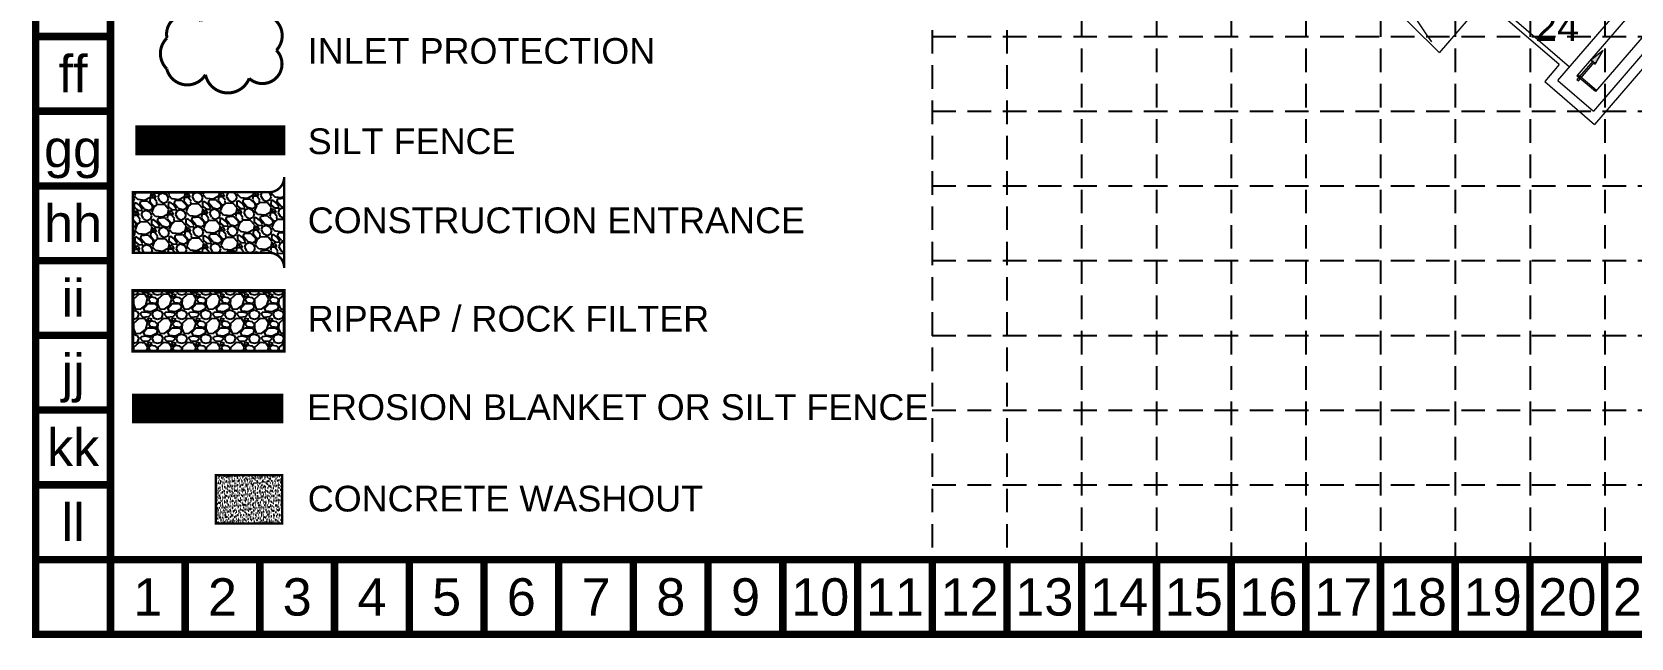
# Model space of a CAD drawing. Header units: inches. Extents: x 5726 to 10817, y 12055 to 15240.
# Drawn here: x 5726 to 7426, y 12055 to 12699 of the extents above; entities that cross this region are included whole.
import ezdxf
from ezdxf.enums import TextEntityAlignment as Align

# ---------------------------------------------------------------- set-up
doc = ezdxf.new("R2010")
doc.units = ezdxf.units.IN
doc.header["$LTSCALE"] = 100
doc.header["$MEASUREMENT"] = 0
doc.linetypes.add('ACAD_ISO02W100', pattern=[15, 12, -3])
doc.linetypes.add('HIDDEN', pattern=[0.375, 0.25, -0.125])
for name, color, linetype in [('2', 7, 'Continuous'), ('20', 36, 'Continuous'), ('27', 150, 'Continuous'), ('8', 7, 'Continuous'), ('BASE', 7, 'Continuous'), ('FLOW ARROWS', 7, 'Continuous'), ('GRID', 254, 'HIDDEN'), ('LOT NUMBERS', 7, 'Continuous')]:
    doc.layers.add(name, color=color, linetype=linetype)
doc.styles.add("L200'", font='ARIAL.TTF', dxfattribs={"height": 0.001969})
doc.styles.get("Standard").update_dxf_attribs({"font": 'ARIAL.TTF', "height": 25})

# ---------------------------------------------------------------- blocks, each defined once
blk = doc.blocks.new('washout')
at = {"layer": 'BASE'}
h = blk.add_hatch(dxfattribs=at)
h.set_pattern_fill('AR-SAND', color=30, scale=1.29438, style=0)
h.set_pattern_definition([(37.5, (1095.3101, -97.0785), (-0.0815373, 2.494042), [0, -1.9674576, 0, -2.200446, 0, -2.1033675]), (7.5, (1095.31, -97.0785), (2.290764, 3.652929), [0, -1.0613916, 0, -1.7733006, 0, -0.6795495]), (327.5, (1093.718, -97.0785), (4.030883, 0.007325), [0, -0.64719, 0, -2.329884, 0, -3.041793]), (317.5, (1093.718, -97.0785), (3.89107, 1.136046), [0, -0.323595, 0, -1.5273684, 0, -1.747413])])
h.paths.add_polyline_path([(44.3, 0), (44.3, 32.4), (0, 32.4), (0, 0)])
at = {"layer": 'BASE', "color": 30, "linetype": 'ACAD_ISO02W100', "const_width": 1.62}
blk.add_lwpolyline([(0, 0), (44.3, 0), (44.3, 32.4), (0, 32.4)], close=True, dxfattribs=at)
blk = doc.blocks.new('block2')
at = {"layer": 'GRID'}
for p, q in [((6842.3, 15156.3), (6842.3, 12138.3)), ((6921.8, 15156.3), (6921.8, 12138.3)), ((7001.2, 15156.3), (7001.2, 12138.3)), ((7080.6, 15156.3), (7080.6, 12138.3)), ((7160, 15156.3), (7160, 12138.3)), ((7239.4, 15156.3), (7239.4, 12138.3)), ((7318.9, 15156.3), (7318.9, 12138.3)), ((7398.3, 15156.3), (7398.3, 12138.3)), ((6683.5, 14838.6), (6683.5, 12138.3)), ((6762.9, 14838.6), (6762.9, 12138.3)), ((6683.5, 12694.3), (10733.9, 12694.3)), ((6683.5, 12614.8), (10733.9, 12614.8)), ((6683.5, 12535.4), (10733.9, 12535.4)), ((6683.5, 12456), (10733.9, 12456)), ((6683.5, 12376.6), (10733.9, 12376.6)), ((6683.5, 12297.2), (10733.9, 12297.2)), ((6683.5, 12217.7), (10733.9, 12217.7))]:
    blk.add_line(p, q, dxfattribs=at)

msp = doc.modelspace()

# ---------------------------------------------------------------- hatches: boundary and pattern name
at = {"layer": 'BASE'}
h = msp.add_hatch(dxfattribs=at)
h.set_pattern_fill('GRAVEL', color=4, scale=25.73208, angle=-43.9343, style=0)
h.set_pattern_definition([(184.078545, (-30136.2406, -3101.187), (-308.92863521, -23.945502075), [3.461891, -342.727838]), (141.0354448, (-30139.6937, -3101.4333), (240.22091385, -195.714611643), [5.940714, -588.13049]), (88.576145, (-30144.3129, -3097.6975), (-11.085533134, -382.37421642), [4.188874, -414.699025]), (223.339445, (-30156.0032, -3095.3672), (375.605605833, 352.758483664), [5.409861, -535.57614]), (248.899445, (-30159.9378, -3099.0801), (121.591752083, 311.636173192), [5.304797, -525.175619]), (313.339445, (-30161.8476, -3104.0292), (-352.758483664, 375.605605833), [5.409861, -535.57614]), (353.7599448, (-30158.1347, -3107.9638), (-419.435402256, 46.793021858), [7.154264, -708.271616]), (28.3210448, (-30151.0228, -3108.7414), (522.496961273, 282.696841247), [6.754362, -668.682091]), (77.495345, (-30145.077, -3105.537), (83.853687753, 383.72798584), [5.428182, -537.390637]), (131.302145, (-30143.9016, -3100.2376), (185.98310362, -214.9217545), [6.197108, -303.658178]), (178.4631448, (-30147.9919, -3095.5821), (-418.758577591, 10.408629544), [8.014205, -793.406872]), (94.879845, (-30137.8365, -3113.2277), (-22.59183882, 236.15992417), [2.735346, -270.800396]), (127.534945, (-30138.0692, -3110.5023), (205.19022463, -269.16012512), [5.203979, -515.195123]), (181.065745, (-30141.24, -3106.376), (-17.853759, -18.530614), [3.639056, -32.751586]), (159.264345, (-30140.3944, -3102.902), (128.3605654, -52.20752118), [1.959704, -194.009976]), (247.867145, (-30142.227, -3102.2083), (35.03065846, 73.44558084), [2.771422, -135.800074]), (347.029545, (-30143.2713, -3104.7755), (91.2993384, -16.4999626), [4.501287, -145.541236]), (117.630845, (-30138.885, -3105.786), (19.2074993, -54.2380928), [3.254877, -78.117114]), (332.455245, (-30152.9749, -3091.8531), (238.86725074, -122.94588345), [4.559725, -451.413891]), (26.411945, (-30148.932, -3093.9617), (-270.51366863, -132.42179939), [3.825357, -378.70952]), (249.264345, (-30135.314, -3102.0797), (52.20752118, 128.3605654), [3.919382, -192.050298]), (299.676245, (-30136.7018, -3105.7452), (-131.74499115, 234.12926139), [4.559725, -451.413891]), (295.509745, (-30164.0442, -3103.342), (-56.94563913, 126.32994137), [4.397098, -215.457897]), (250.840845, (-30162.1505, -3107.3106), (103.73845221, 293.10537877), [3.684268, -364.743048]), (22.867145, (-30152.9825, -3120.789), (126.33000238, 56.94550482), [3.919382, -192.050298]), (333.419745, (-30149.3712, -3119.2658), (-312.3128568, 157.97649896), [4.313494, -427.034778]), (25.509745, (-30162.0625, -3112.0405), (-126.32994137, -56.94563913), [2.198549, -217.656446]), (57.375645, (-30154.0944, -3119.7176), (52.88446255, 91.97615706), [1.312079, -129.896286]), (122.029545, (-30153.387, -3118.6126), (37.7381155, -72.0918417), [5.304797, -100.79127]), (142.074745, (-30156.2004, -3114.1153), (203.159816724, -160.00693335), [4.916114, -486.69458]), (259.755845, (-30144.878, -3106.443), (17.176866, 54.914985), [3.711132, -89.067195]), (309.2229448, (-30145.5381, -3110.0953), (279.31267517, -340.575159308), [6.479183, -641.438045]), (17.011145, (-30141.441, -3115.1146), (-199.09871267, -58.29924952), [2.649272, -262.278703]), (46.065745, (-30138.908, -3114.34), (-0.676855, 36.384361), [1.543925, -24.188155]), (76.322145, (-30156.0354, -3113.2023), (-50.85397973, -201.12922363), [3.574803, -353.906677]), (4.078545, (-30155.1901, -3109.7289), (308.92863521, 23.945502075), [6.923782, -339.265947]), (316.065745, (-30148.284, -3109.236), (36.384361, 0.676855), [6.69034, -19.04174]), (281.370545, (-30143.4659, -3113.8784), (-60.32954689, 308.25184636), [4.068602, -402.791299]), (210.120345, (-30142.6638, -3117.867), (-89.9456215, -56.2686831), [3.746642, -183.58573]), (163.7117448, (-30145.9045, -3119.7473), (-530.61914558, 153.915015027), [6.100176, -603.918383]), (131.4918448, (-30151.7598, -3118.0363), (-223.044254119, 250.629314772), [6.45358, -638.903718])])
edge = h.paths.add_edge_path()
edge.add_line((5994.6, 12448.3), (5994.6, 12544.8))
edge.add_arc((5978.5, 12544.8), 16.1, -89.9609, 0, ccw=False)
edge.add_line((5978.5, 12528.7), (5833.7, 12528.6))
edge.add_line((5833.7, 12528.6), (5833.7, 12464.3))
edge.add_line((5833.7, 12464.3), (5978.5, 12464.4))
edge.add_arc((5978.5, 12448.3), 16.1, 0, 90.0391, ccw=False)
at = {"layer": 'BASE', "linetype": 'ACAD_ISO02W100'}
h = msp.add_hatch(dxfattribs=at)
h.set_pattern_fill('GRAVEL', color=240, scale=25.73208, style=0)
h.set_pattern_definition([(228.0128, (3999.9236, 11060.5405), (-205.8565945, -231.5887545), [3.4619, -342.72784]), (184.9697, (3997.6077, 11057.9673), (308.78498706, 25.7318563), [5.94071, -588.1305]), (132.5104, (3991.6893, 11057.4527), (257.3205612, -283.0531032), [4.18887, -414.69902]), (267.2737, (3981.6538, 11051.0196), (25.7319775, 514.6416076), [5.40986, -535.57614]), (292.8337, (3981.3965, 11045.6159), (-128.6606549, 308.78486767), [5.3048, -525.17562]), (357.2737, (3983.455, 11040.7268), (-514.6416076, 25.7319775), [5.40986, -535.57614]), (37.6942, (3988.8588, 11040.4695), (-334.51722902, -257.3205531), [7.15426, -708.27162]), (72.2553, (3994.5198, 11044.8439), (180.12483695, 566.10566302), [6.75436, -668.6821]), (121.4296, (3996.5784, 11051.277), (-205.8568519, 334.5169123), [5.42818, -537.39064]), (175.2364, (3993.7479, 11055.9087), (283.0529044, -25.7318621), [6.1971, -303.65818]), (222.3974, (3987.5722, 11056.4234), (-308.78514916, -283.05267625), [8.0142, -793.40687]), (138.8141, (4007.1286, 11050.7623), (-180.1246358, 154.3924109), [2.73535, -270.8004]), (171.4692, (4005.07, 11052.5636), (334.51699586, -51.46436354), [5.20398, -515.19512]), (225, (3999.924, 11053.336), (-3e-15, -25.73209), [3.63906, -32.75159]), (203.1986, (3998.1223, 11056.4234), (128.660393, 51.464194), [1.9597, -194.00998]), (291.8014, (3996.321, 11055.6514), (-25.732078, 77.196247), [2.77142, -135.80007]), (30.9638, (3997.3504, 11053.078), (77.196189, 51.464224), [4.50129, -145.54124]), (161.5651, (4001.21, 11055.394), (51.46417, -25.73204), [3.25488, -78.11711]), (16.3895, (3981.3965, 11055.6514), (257.3208566, 77.1960524), [4.55972, -451.4139]), (70.3462, (3985.771, 11056.938), (-102.9281977, -283.052935), [3.82536, -378.70952]), (293.1986, (4001.2102, 11060.5405), (-51.464194, 128.660393), [3.91938, -192.0503]), (343.6105, (4002.7541, 11056.938), (-257.3208566, 77.1960524), [4.55972, -451.4139]), (339.444, (3981.3965, 11039.6975), (-128.6604475, 51.464057), [4.3971, -215.4579]), (294.7751, (3985.5136, 11038.1536), (-128.660199, 283.052968), [3.68427, -364.74305]), (66.8014, (4001.4675, 11034.8084), (51.464194, 128.660393), [3.91938, -192.0503]), (17.354, (4003.0114, 11038.4109), (-334.517092, -102.9281785), [4.3135, -427.03478]), (69.444, (3988.8588, 11034.8084), (-51.464057, -128.6604475), [2.19855, -217.65645]), (101.3099, (3999.9236, 11034.8084), (-25.732019, 102.928339), [1.31208, -129.89629]), (165.9638, (3999.666, 11036.095), (77.196254, -25.73203), [5.3048, -100.79127]), (186.009, (3994.5198, 11037.3816), (257.3207936, 25.73206244), [4.91611, -486.69458]), (303.6901, (3997.3504, 11050.762), (-25.732114, 51.464149), [3.71113, -89.0672]), (353.1572, (3999.4089, 11047.6745), (437.44534367, -51.4643658), [6.47918, -641.43805]), (60.9454, (4005.842, 11046.9025), (-102.9283207, -180.12457), [2.64927, -262.2787]), (90, (4007.129, 11049.218), (-25.73208, 25.73208), [1.54392, -24.18816]), (120.2564, (3994.0052, 11038.1536), (102.9281884, -180.1246232), [3.5748, -353.90668]), (48.0128, (3992.204, 11041.2414), (205.8565945, 231.5887545), [6.92378, -339.26595]), (0, (3996.836, 11046.388), (25.73208, 25.73208), [6.69034, -19.04174]), (325.3048, (4003.526, 11046.3879), (-257.3206523, 180.1247815), [4.0686, -402.7913]), (254.0546, (4006.8712, 11044.072), (-25.732077, -102.9283233), [3.74664, -183.58573]), (207.646, (4005.842, 11040.4695), (-488.9094121, -257.3209985), [6.10018, -603.91838]), (175.4261, (4000.4382, 11037.639), (-334.51705437, 25.73194622), [6.45358, -638.90372])])
h.paths.add_polyline_path([(5833.7, 12359.8), (5994.6, 12359.8), (5994.6, 12424.1), (5833.7, 12424.1)])
at = {"layer": 'FLOW ARROWS', "lineweight": 0}
h = msp.add_hatch(color=256, dxfattribs=at)
edge = h.paths.add_edge_path()
edge.add_line((7384, 12668.4), (7386, 12668.4))
edge.add_line((7386, 12668.4), (7368.7, 12648.4))
edge.add_line((7368.7, 12648.4), (7370.4, 12647))
edge.add_line((7370.4, 12647), (7387.6, 12667))
edge.add_line((7387.6, 12667), (7387.7, 12665.2))
edge.add_line((7387.7, 12665.2), (7387.7, 12665.2))
edge.add_ellipse((7388.7, 12666.1), major_axis=(-0.91, -1.06), ratio=0.285714, start_angle=342.8173, end_angle=484.7269)
edge.add_line((7389.4, 12666.5), (7389.4, 12666.5))
edge.add_line((7389.4, 12666.5), (7396.6, 12679.2))
edge.add_line((7396.6, 12679.2), (7385.1, 12670.3))
edge.add_line((7385.1, 12670.3), (7385.1, 12670.3))
edge.add_ellipse((7384.8, 12669.5), major_axis=(-0.91, -1.06), ratio=0.285714, start_angle=234.1685, end_angle=374.4967)
edge.add_line((7384, 12668.4), (7384, 12668.4))

# ---------------------------------------------------------------- linework, layer by layer
at = {"layer": '2', "color": 7, "lineweight": 0}
for p, q in [((7489.4, 12987.4), (7222.2, 12677)), ((7053.3, 12844.1), (7222.5, 12677.2)), ((7349.8, 12664.3), (7270.2, 12732.7)), ((7456.1, 12680.4), (7387.6, 12600.8)), ((7349.8, 12664.3), (7334.5, 12646.5)), ((7334.5, 12646.5), (7387.6, 12600.8))]:
    msp.add_line(p, q, dxfattribs=at)
at = {"layer": '20', "color": 43, "lineweight": 0}
msp.add_lwpolyline([(7214.5, 12688.7), (7209.4, 12696), (7194.5, 12718.2)], dxfattribs=at)
at = {"layer": '27', "color": 7, "lineweight": 0}
for p, q in [((7348.6, 12647.6), (7525.1, 12852.6)), ((7281.4, 12730.4), (7361, 12661.9)), ((7453.7, 12693), (7386.5, 12614.9)), ((7348.6, 12647.6), (7386.5, 12614.9))]:
    msp.add_line(p, q, dxfattribs=at)
at = {"layer": '8', "color": 7, "linetype": 'Continuous', "lineweight": 0}
for p, q in [((7534.2, 12844.8), (7368.8, 12652.6)), ((7437.8, 12692.9), (7388.5, 12635.7)), ((7388.5, 12635.7), (7368.8, 12652.6))]:
    msp.add_line(p, q, dxfattribs=at)
at = {"layer": '8', "color": 7, "linetype": 'HIDDEN', "lineweight": 0}
msp.add_line((7389.5, 12636.8), (7369.8, 12653.8), dxfattribs=at)
at = {"layer": 'BASE', "const_width": 7.94}
for points in [[(5730.5, 12058.9), (10813.3, 12058.9), (10813.3, 15235.7), (5730.5, 15235.7)], [(5809.9, 12138.3), (10733.9, 12138.3), (10733.9, 15156.3), (5809.9, 15156.3)]]:
    msp.add_lwpolyline(points, close=True, dxfattribs=at)
at = {"layer": 'BASE', "color": 170, "const_width": 3.22}
msp.add_lwpolyline([(5906, 12710.7, 0.520567), (5906, 12710.7, 0.765195), (5870, 12692.6, 0.417879), (5869.7, 12659.9, 0.6649), (5910.9, 12653.6, 0.744833), (5957.4, 12649.7, 0.975642), (5986.3, 12679.6, 0.520567), (5979.1, 12715.6, 0.520567), (5952.7, 12713.2, 0.540264), (5906, 12710.7)], format="xyb", close=True, dxfattribs=at)
at = {"layer": 'BASE', "const_width": 7.94}
for points in [[(5809.9, 12694.3), (5730.5, 12694.3)], [(5809.9, 12614.8), (5730.5, 12614.8)], [(5809.9, 12535.4), (5730.5, 12535.4)], [(5809.9, 12456), (5730.5, 12456)], [(5809.9, 12376.6), (5730.5, 12376.6)], [(5809.9, 12297.2), (5730.5, 12297.2)], [(5809.9, 12217.7), (5730.5, 12217.7)], [(5809.9, 12138.3), (5730.5, 12138.3)], [(5809.9, 12058.9), (5809.9, 12138.3)], [(5889.3, 12058.9), (5889.3, 12138.3)], [(5968.7, 12058.9), (5968.7, 12138.3)], [(6048.1, 12058.9), (6048.1, 12138.3)], [(6127.6, 12058.9), (6127.6, 12138.3)], [(6207, 12058.9), (6207, 12138.3)], [(6286.4, 12058.9), (6286.4, 12138.3)], [(6365.8, 12058.9), (6365.8, 12138.3)], [(6445.2, 12058.9), (6445.2, 12138.3)], [(6524.7, 12058.9), (6524.7, 12138.3)], [(6604.1, 12058.9), (6604.1, 12138.3)], [(6683.5, 12058.9), (6683.5, 12138.3)], [(6762.9, 12058.9), (6762.9, 12138.3)], [(6842.3, 12058.9), (6842.3, 12138.3)], [(6921.8, 12058.9), (6921.8, 12138.3)], [(7001.2, 12058.9), (7001.2, 12138.3)], [(7080.6, 12058.9), (7080.6, 12138.3)], [(7160, 12058.9), (7160, 12138.3)], [(7239.4, 12058.9), (7239.4, 12138.3)], [(7318.9, 12058.9), (7318.9, 12138.3)], [(7398.3, 12058.9), (7398.3, 12138.3)]]:
    msp.add_lwpolyline(points, dxfattribs=at)
at = {"layer": 'BASE', "color": 200, "const_width": 31.8}
msp.add_lwpolyline([(5836.5, 12583.9), (5995.9, 12583.9)], dxfattribs=at)
at = {"layer": 'BASE', "color": 4, "const_width": 2.57}
msp.add_lwpolyline([(5994.6, 12448.3), (5994.6, 12544.8, -0.414014), (5978.5, 12528.7), (5833.7, 12528.6), (5833.7, 12464.3), (5978.5, 12464.4, -0.414413)], format="xyb", close=True, dxfattribs=at)
at = {"layer": 'BASE', "color": 240, "linetype": 'ACAD_ISO02W100', "const_width": 3.22}
msp.add_lwpolyline([(5833.7, 12359.8), (5994.6, 12359.8), (5994.6, 12424.1), (5833.7, 12424.1)], close=True, dxfattribs=at)
at = {"layer": 'BASE', "color": 84, "const_width": 31.8}
msp.add_lwpolyline([(5832.9, 12298.9), (5993.6, 12298.9)], dxfattribs=at)
at = {"layer": 'FLOW ARROWS', "lineweight": 0}
for p, q in [((7386, 12668.4), (7368.7, 12648.4)), ((7370.4, 12647), (7387.6, 12667)), ((7384, 12668.4), (7386, 12668.4)), ((7384, 12668.4), (7384, 12668.4)), ((7384, 12668.4), (7384, 12668.4)), ((7396.6, 12679.2), (7385.1, 12670.3)), ((7385.1, 12670.3), (7385.1, 12670.3)), ((7387.6, 12667), (7387.7, 12665.2)), ((7387.7, 12665.2), (7387.7, 12665.2)), ((7389.4, 12666.5), (7396.6, 12679.2)), ((7389.4, 12666.5), (7389.4, 12666.5)), ((7368.7, 12648.4), (7370.4, 12647))]:
    msp.add_line(p, q, dxfattribs=at)
for centre, start_param, end_param in [((7384.8, 12669.5), 4.087011, 6.536201), ((7388.7, 12666.1), 5.983291, 8.460081)]:
    msp.add_ellipse(centre, major_axis=(-0.91, -1.06), ratio=0.285714, start_param=start_param, end_param=end_param, dxfattribs=at)
msp.add_point((7387.7, 12665.2), dxfattribs=at)

# ---------------------------------------------------------------- block references
at = {"layer": 'BASE', "xscale": 1.5884, "yscale": 1.5884, "zscale": 1.5884}
msp.add_blockref('washout', (5922, 12176.6), dxfattribs=at)
at = {"layer": 'GRID', "color": 84}
msp.add_blockref('block2', (0, 0), dxfattribs=at)

# ---------------------------------------------------------------- texts
at = {"layer": 'BASE', "style": "L200'"}
for s, height, p in [('INLET PROTECTION', 27.355, (6019.6, 12665.2)), ('SILT FENCE', 27.36, (6019.6, 12569.2)), ('CONSTRUCTION ENTRANCE', 27.355, (6019.6, 12485.2)), ('RIPRAP / ROCK FILTER', 27.355, (6019.6, 12380.6)), ('EROSION BLANKET OR SILT FENCE', 27.355, (6019, 12286.6)), ('CONCRETE WASHOUT', 27.355, (6019.6, 12189.4))]:
    msp.add_text(s, height=height, dxfattribs=at).set_placement(p)
at = {"layer": 'BASE'}
for s, height, p in [('ff', 39.71, (5770.2, 12654.6)), ('gg', 39.71, (5770.2, 12575.1)), ('hh', 39.71, (5770.2, 12495.7)), ('ii', 39.71, (5770.2, 12416.3)), ('jj', 39.71, (5770.2, 12336.9)), ('kk', 39.71, (5770.2, 12257.5)), ('ll', 39.71, (5770.2, 12178)), ('1', 39.7, (5849.6, 12098.6)), ('2', 39.7, (5929, 12098.6)), ('3', 39.7, (6008.4, 12098.6)), ('4', 39.7, (6087.9, 12098.6)), ('5', 39.7, (6167.3, 12098.6)), ('6', 39.7, (6246.7, 12098.6)), ('7', 39.7, (6326.1, 12098.6)), ('8', 39.7, (6405.5, 12098.6)), ('9', 39.7, (6485, 12098.6)), ('10', 39.71, (6564.4, 12098.6)), ('11', 39.71, (6643.8, 12098.6)), ('12', 39.71, (6723.2, 12098.6)), ('13', 39.71, (6802.6, 12098.6)), ('14', 39.71, (6882.1, 12098.6)), ('15', 39.71, (6961.5, 12098.6)), ('16', 39.71, (7040.9, 12098.6)), ('17', 39.71, (7120.3, 12098.6)), ('18', 39.71, (7199.7, 12098.6)), ('19', 39.71, (7279.2, 12098.6)), ('20', 39.71, (7358.6, 12098.6)), ('21', 39.71, (7438, 12098.6))]:
    msp.add_text(s, height=height, dxfattribs=at).set_placement(p, align=Align.MIDDLE_CENTER)
at = {"layer": 'LOT NUMBERS', "color": 7, "lineweight": 0}
msp.add_text('24', height=30, dxfattribs=at).set_placement((7324.4, 12704.6), align=Align.MIDDLE_LEFT)

doc.saveas('drawing.dxf')
